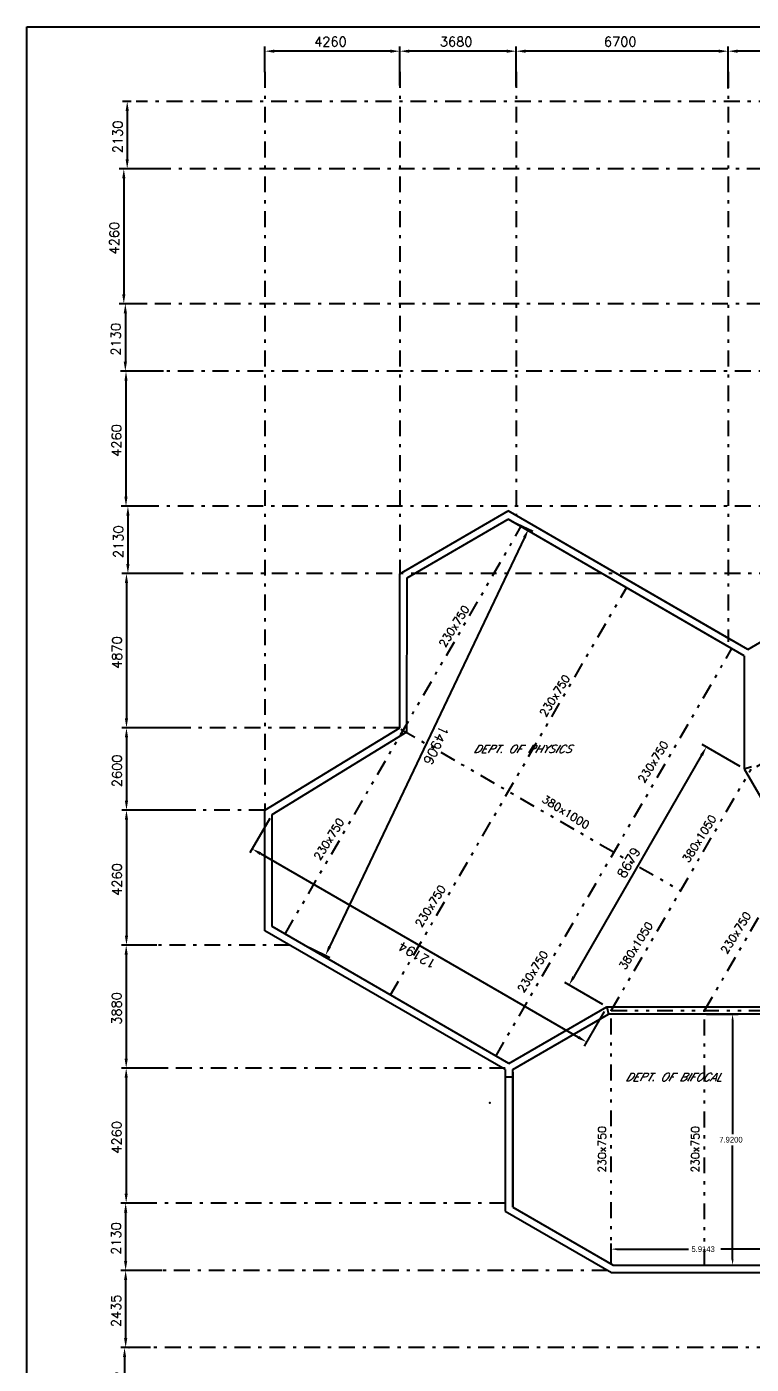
# Model space of a CAD drawing. Extents: x 8365 to 8547, y -347 to -272.
# Drawn here: x 8364.71 to 8387.59, y -314.46 to -272.23 of the extents above; entities that cross this region are included whole.
import ezdxf

# ---------------------------------------------------------------- set-up
doc = ezdxf.new("R2010")
doc.units = 0
doc.linetypes.add('DASHDOT', pattern=[1, 0.5, -0.25, 0, -0.25])
doc.linetypes.add('DIVIDE', pattern=[1.25, 0.5, -0.25, 0, -0.25, 0, -0.25])
doc.layers.get('0').update_dxf_attribs({"linetype": 'CONTINUOUS'})
doc.layers.get('DEFPOINTS').update_dxf_attribs({"linetype": 'CONTINUOUS'})
doc.layers.add('1', color=7, linetype='CONTINUOUS')
doc.styles.add('ROMANS', font='ROMANS')
doc.dimstyles.get("Standard").update_dxf_attribs({"dimtxt": 2.5, "dimasz": 2.5, "dimexe": 1.25, "dimexo": 0.625, "dimtad": 1, "dimcen": 2.5, "dimazin": 3, "dimtfac": 1, "dimtmove": 0, "dimatfit": 3})

# ---------------------------------------------------------------- blocks, each defined once
blk = doc.blocks.new('*D0')
at = {"layer": '1', "color": 0, "linetype": 'CONTINUOUS'}
for p, q in [((8372.229, -273.661), (8372.229, -272.854)), ((8376.189, -273.004), (8372.529, -273.004)), ((8376.489, -273.508), (8376.489, -272.854))]:
    blk.add_line(p, q, dxfattribs=at)
for points in [[(8372.529, -272.954), (8372.529, -273.054), (8372.229, -273.004)], [(8376.189, -272.954), (8376.189, -273.054), (8376.489, -273.004)]]:
    blk.add_solid(points, dxfattribs=at)
at = {"layer": 'DEFPOINTS', "color": 0, "linetype": 'CONTINUOUS'}
for p in [(8372.229, -273.004), (8372.229, -273.811), (8376.489, -273.658)]:
    blk.add_point(p, dxfattribs=at)
at = {"layer": '1', "color": 7, "linetype": 'CONTINUOUS', "style": 'ROMANS'}
blk.add_text('4260', height=0.3, dxfattribs=at).set_placement((8373.788, -272.854))
blk = doc.blocks.new('*D1')
at = {"layer": '1', "color": 0, "linetype": 'CONTINUOUS'}
for p, q in [((8376.489, -274.087), (8376.489, -272.854)), ((8379.869, -273.004), (8376.789, -273.004)), ((8380.169, -273.508), (8380.169, -272.854))]:
    blk.add_line(p, q, dxfattribs=at)
for points in [[(8376.789, -272.954), (8376.789, -273.054), (8376.489, -273.004)], [(8379.869, -272.954), (8379.869, -273.054), (8380.169, -273.004)]]:
    blk.add_solid(points, dxfattribs=at)
at = {"layer": 'DEFPOINTS', "color": 0, "linetype": 'CONTINUOUS'}
for p in [(8376.489, -273.004), (8380.169, -273.658), (8376.489, -274.237)]:
    blk.add_point(p, dxfattribs=at)
at = {"layer": '1', "color": 7, "linetype": 'CONTINUOUS', "style": 'ROMANS'}
blk.add_text('3680', height=0.3, dxfattribs=at).set_placement((8377.758, -272.854))
blk = doc.blocks.new('*D2')
at = {"layer": '1', "color": 0, "linetype": 'CONTINUOUS'}
for p, q in [((8380.169, -274.119), (8380.169, -272.854)), ((8386.569, -273.004), (8380.469, -273.004)), ((8386.869, -273.508), (8386.869, -272.854))]:
    blk.add_line(p, q, dxfattribs=at)
for points in [[(8380.469, -272.954), (8380.469, -273.054), (8380.169, -273.004)], [(8386.569, -272.954), (8386.569, -273.054), (8386.869, -273.004)]]:
    blk.add_solid(points, dxfattribs=at)
at = {"layer": 'DEFPOINTS', "color": 0, "linetype": 'CONTINUOUS'}
for p in [(8380.169, -273.004), (8386.869, -273.658), (8380.169, -274.269)]:
    blk.add_point(p, dxfattribs=at)
at = {"layer": '1', "color": 7, "linetype": 'CONTINUOUS', "style": 'ROMANS'}
blk.add_text('6700', height=0.3, dxfattribs=at).set_placement((8382.941, -272.854))
blk = doc.blocks.new('*D3')
at = {"layer": '1', "color": 0, "linetype": 'CONTINUOUS'}
for p, q in [((8386.869, -274.185), (8386.869, -272.854)), ((8390.249, -273.004), (8387.169, -273.004)), ((8390.549, -273.508), (8390.549, -272.854))]:
    blk.add_line(p, q, dxfattribs=at)
for points in [[(8387.169, -272.954), (8387.169, -273.054), (8386.869, -273.004)], [(8390.249, -272.954), (8390.249, -273.054), (8390.549, -273.004)]]:
    blk.add_solid(points, dxfattribs=at)
at = {"layer": 'DEFPOINTS', "color": 0, "linetype": 'CONTINUOUS'}
for p in [(8386.869, -273.004), (8390.549, -273.658), (8386.869, -274.335)]:
    blk.add_point(p, dxfattribs=at)
at = {"layer": '1', "color": 7, "linetype": 'CONTINUOUS', "style": 'ROMANS'}
blk.add_text('3680', height=0.3, dxfattribs=at).set_placement((8388.138, -272.854))
blk = doc.blocks.new('*D27')
at = {"layer": '1', "color": 0, "linetype": 'CONTINUOUS'}
for p, q in [((8367.935, -313.933), (8367.949, -313.933)), ((8367.799, -314.233), (8367.799, -316.068)), ((8368.742, -316.368), (8367.649, -316.368))]:
    blk.add_line(p, q, dxfattribs=at)
for points in [[(8367.749, -314.233), (8367.849, -314.233), (8367.799, -313.933)], [(8367.749, -316.068), (8367.849, -316.068), (8367.799, -316.368)]]:
    blk.add_solid(points, dxfattribs=at)
at = {"layer": 'DEFPOINTS', "color": 0, "linetype": 'CONTINUOUS'}
for p in [(8367.785, -313.933), (8367.799, -316.368), (8368.892, -316.368)]:
    blk.add_point(p, dxfattribs=at)
at = {"layer": '1', "color": 7, "linetype": 'CONTINUOUS', "style": 'ROMANS'}
blk.add_text('2435', height=0.3, rotation=90, dxfattribs=at).set_placement((8367.649, -315.722))
blk = doc.blocks.new('*D28')
at = {"layer": '1', "color": 0, "linetype": 'CONTINUOUS'}
for p, q in [((8368.01, -311.498), (8367.683, -311.498)), ((8367.833, -311.798), (8367.833, -313.633)), ((8368.623, -313.933), (8367.683, -313.933))]:
    blk.add_line(p, q, dxfattribs=at)
for points in [[(8367.783, -311.798), (8367.883, -311.798), (8367.833, -311.498)], [(8367.783, -313.633), (8367.883, -313.633), (8367.833, -313.933)]]:
    blk.add_solid(points, dxfattribs=at)
at = {"layer": 'DEFPOINTS', "color": 0, "linetype": 'CONTINUOUS'}
for p in [(8368.16, -311.498), (8367.833, -313.933), (8368.773, -313.933)]:
    blk.add_point(p, dxfattribs=at)
at = {"layer": '1', "color": 7, "linetype": 'CONTINUOUS', "style": 'ROMANS'}
blk.add_text('2435', height=0.3, rotation=90, dxfattribs=at).set_placement((8367.683, -313.287))
blk = doc.blocks.new('*D29')
at = {"layer": '1', "color": 0, "linetype": 'CONTINUOUS'}
for p, q in [((8368.01, -309.368), (8367.683, -309.368)), ((8367.833, -309.668), (8367.833, -311.198)), ((8368.973, -311.498), (8367.683, -311.498))]:
    blk.add_line(p, q, dxfattribs=at)
for points in [[(8367.783, -309.668), (8367.883, -309.668), (8367.833, -309.368)], [(8367.783, -311.198), (8367.883, -311.198), (8367.833, -311.498)]]:
    blk.add_solid(points, dxfattribs=at)
at = {"layer": 'DEFPOINTS', "color": 0, "linetype": 'CONTINUOUS'}
for p in [(8368.16, -309.368), (8367.833, -311.498), (8369.123, -311.498)]:
    blk.add_point(p, dxfattribs=at)
at = {"layer": '1', "color": 7, "linetype": 'CONTINUOUS', "style": 'ROMANS'}
blk.add_text('2130', height=0.3, rotation=90, dxfattribs=at).set_placement((8367.683, -311.004))
blk = doc.blocks.new('*D30')
at = {"layer": '1', "color": 0, "linetype": 'CONTINUOUS'}
for p, q in [((8368.01, -305.108), (8367.7, -305.108)), ((8367.85, -305.408), (8367.85, -309.068)), ((8368.713, -309.368), (8367.7, -309.368))]:
    blk.add_line(p, q, dxfattribs=at)
for points in [[(8367.8, -305.408), (8367.9, -305.408), (8367.85, -305.108)], [(8367.8, -309.068), (8367.9, -309.068), (8367.85, -309.368)]]:
    blk.add_solid(points, dxfattribs=at)
at = {"layer": 'DEFPOINTS', "color": 0, "linetype": 'CONTINUOUS'}
for p in [(8368.16, -305.108), (8367.85, -309.368), (8368.863, -309.368)]:
    blk.add_point(p, dxfattribs=at)
at = {"layer": '1', "color": 7, "linetype": 'CONTINUOUS', "style": 'ROMANS'}
blk.add_text('4260', height=0.3, rotation=90, dxfattribs=at).set_placement((8367.7, -307.809))
blk = doc.blocks.new('*D31')
at = {"layer": '1', "color": 0, "linetype": 'CONTINUOUS'}
for p, q in [((8368.01, -301.228), (8367.7, -301.228)), ((8367.85, -301.528), (8367.85, -304.808)), ((8369.069, -305.108), (8367.7, -305.108))]:
    blk.add_line(p, q, dxfattribs=at)
for points in [[(8367.8, -301.528), (8367.9, -301.528), (8367.85, -301.228)], [(8367.8, -304.808), (8367.9, -304.808), (8367.85, -305.108)]]:
    blk.add_solid(points, dxfattribs=at)
at = {"layer": 'DEFPOINTS', "color": 0, "linetype": 'CONTINUOUS'}
for p in [(8368.16, -301.228), (8367.85, -305.108), (8369.219, -305.108)]:
    blk.add_point(p, dxfattribs=at)
at = {"layer": '1', "color": 7, "linetype": 'CONTINUOUS', "style": 'ROMANS'}
blk.add_text('3880', height=0.3, rotation=90, dxfattribs=at).set_placement((8367.7, -303.739))
blk = doc.blocks.new('*D32')
at = {"layer": '1', "color": 0, "linetype": 'CONTINUOUS'}
for p, q in [((8370.045, -296.968), (8367.709, -296.968)), ((8367.859, -297.268), (8367.859, -300.928)), ((8368.814, -301.228), (8367.709, -301.228))]:
    blk.add_line(p, q, dxfattribs=at)
for points in [[(8367.809, -297.268), (8367.909, -297.268), (8367.859, -296.968)], [(8367.809, -300.928), (8367.909, -300.928), (8367.859, -301.228)]]:
    blk.add_solid(points, dxfattribs=at)
at = {"layer": 'DEFPOINTS', "color": 0, "linetype": 'CONTINUOUS'}
for p in [(8370.195, -296.968), (8367.859, -301.228), (8368.964, -301.228)]:
    blk.add_point(p, dxfattribs=at)
at = {"layer": '1', "color": 7, "linetype": 'CONTINUOUS', "style": 'ROMANS'}
blk.add_text('4260', height=0.3, rotation=90, dxfattribs=at).set_placement((8367.709, -299.669))
blk = doc.blocks.new('*D33')
at = {"layer": '1', "color": 0, "linetype": 'CONTINUOUS'}
for p, q in [((8368.01, -294.368), (8367.709, -294.368)), ((8367.859, -294.668), (8367.859, -296.668)), ((8369.439, -296.968), (8367.709, -296.968))]:
    blk.add_line(p, q, dxfattribs=at)
for points in [[(8367.809, -294.668), (8367.909, -294.668), (8367.859, -294.368)], [(8367.809, -296.668), (8367.909, -296.668), (8367.859, -296.968)]]:
    blk.add_solid(points, dxfattribs=at)
at = {"layer": 'DEFPOINTS', "color": 0, "linetype": 'CONTINUOUS'}
for p in [(8368.16, -294.368), (8367.859, -296.968), (8369.589, -296.968)]:
    blk.add_point(p, dxfattribs=at)
at = {"layer": '1', "color": 7, "linetype": 'CONTINUOUS', "style": 'ROMANS'}
blk.add_text('2600', height=0.3, rotation=90, dxfattribs=at).set_placement((8367.709, -296.239))
blk = doc.blocks.new('*D34')
at = {"layer": '1', "color": 0, "linetype": 'CONTINUOUS'}
for p, q in [((8368.01, -289.498), (8367.709, -289.498)), ((8367.859, -289.798), (8367.859, -294.068)), ((8369.752, -294.368), (8367.709, -294.368))]:
    blk.add_line(p, q, dxfattribs=at)
for points in [[(8367.809, -289.798), (8367.909, -289.798), (8367.859, -289.498)], [(8367.809, -294.068), (8367.909, -294.068), (8367.859, -294.368)]]:
    blk.add_solid(points, dxfattribs=at)
at = {"layer": 'DEFPOINTS', "color": 0, "linetype": 'CONTINUOUS'}
for p in [(8368.16, -289.498), (8367.859, -294.368), (8369.902, -294.368)]:
    blk.add_point(p, dxfattribs=at)
at = {"layer": '1', "color": 7, "linetype": 'CONTINUOUS', "style": 'ROMANS'}
blk.add_text('4870', height=0.3, rotation=90, dxfattribs=at).set_placement((8367.709, -292.504))
blk = doc.blocks.new('*D35')
at = {"layer": '1', "color": 0, "linetype": 'CONTINUOUS'}
for p, q in [((8368.01, -287.368), (8367.754, -287.368)), ((8367.904, -287.668), (8367.904, -289.198)), ((8369.35, -289.498), (8367.754, -289.498))]:
    blk.add_line(p, q, dxfattribs=at)
for points in [[(8367.854, -287.668), (8367.954, -287.668), (8367.904, -287.368)], [(8367.854, -289.198), (8367.954, -289.198), (8367.904, -289.498)]]:
    blk.add_solid(points, dxfattribs=at)
at = {"layer": 'DEFPOINTS', "color": 0, "linetype": 'CONTINUOUS'}
for p in [(8368.16, -287.368), (8367.904, -289.498), (8369.5, -289.498)]:
    blk.add_point(p, dxfattribs=at)
at = {"layer": '1', "color": 7, "linetype": 'CONTINUOUS', "style": 'ROMANS'}
blk.add_text('2130', height=0.3, rotation=90, dxfattribs=at).set_placement((8367.754, -289.004))
blk = doc.blocks.new('*D36')
at = {"layer": '1', "color": 0, "linetype": 'CONTINUOUS'}
for p, q in [((8368.01, -283.108), (8367.694, -283.108)), ((8367.844, -283.408), (8367.844, -287.068)), ((8368.555, -287.368), (8367.694, -287.368))]:
    blk.add_line(p, q, dxfattribs=at)
for points in [[(8367.794, -283.408), (8367.894, -283.408), (8367.844, -283.108)], [(8367.794, -287.068), (8367.894, -287.068), (8367.844, -287.368)]]:
    blk.add_solid(points, dxfattribs=at)
at = {"layer": 'DEFPOINTS', "color": 0, "linetype": 'CONTINUOUS'}
for p in [(8368.16, -283.108), (8367.844, -287.368), (8368.705, -287.368)]:
    blk.add_point(p, dxfattribs=at)
at = {"layer": '1', "color": 7, "linetype": 'CONTINUOUS', "style": 'ROMANS'}
blk.add_text('4260', height=0.3, rotation=90, dxfattribs=at).set_placement((8367.694, -285.809))
blk = doc.blocks.new('*D37')
at = {"layer": '1', "color": 0, "linetype": 'CONTINUOUS'}
for p, q in [((8368.01, -280.978), (8367.673, -280.978)), ((8367.823, -281.278), (8367.823, -282.808)), ((8369.033, -283.108), (8367.673, -283.108))]:
    blk.add_line(p, q, dxfattribs=at)
for points in [[(8367.773, -281.278), (8367.873, -281.278), (8367.823, -280.978)], [(8367.773, -282.808), (8367.873, -282.808), (8367.823, -283.108)]]:
    blk.add_solid(points, dxfattribs=at)
at = {"layer": 'DEFPOINTS', "color": 0, "linetype": 'CONTINUOUS'}
for p in [(8368.16, -280.978), (8367.823, -283.108), (8369.183, -283.108)]:
    blk.add_point(p, dxfattribs=at)
at = {"layer": '1', "color": 7, "linetype": 'CONTINUOUS', "style": 'ROMANS'}
blk.add_text('2130', height=0.3, rotation=90, dxfattribs=at).set_placement((8367.673, -282.614))
blk = doc.blocks.new('*D38')
at = {"layer": '1', "color": 0, "linetype": 'CONTINUOUS'}
for p, q in [((8368.01, -276.718), (8367.625, -276.718)), ((8367.775, -277.018), (8367.775, -280.678)), ((8368.437, -280.978), (8367.625, -280.978))]:
    blk.add_line(p, q, dxfattribs=at)
for points in [[(8367.725, -277.018), (8367.825, -277.018), (8367.775, -276.718)], [(8367.725, -280.678), (8367.825, -280.678), (8367.775, -280.978)]]:
    blk.add_solid(points, dxfattribs=at)
at = {"layer": 'DEFPOINTS', "color": 0, "linetype": 'CONTINUOUS'}
for p in [(8368.16, -276.718), (8367.775, -280.978), (8368.587, -280.978)]:
    blk.add_point(p, dxfattribs=at)
at = {"layer": '1', "color": 7, "linetype": 'CONTINUOUS', "style": 'ROMANS'}
blk.add_text('4260', height=0.3, rotation=90, dxfattribs=at).set_placement((8367.625, -279.419))
blk = doc.blocks.new('*D39')
at = {"layer": '1', "color": 0, "linetype": 'CONTINUOUS'}
for p, q in [((8368.01, -274.588), (8367.732, -274.588)), ((8367.882, -274.888), (8367.882, -276.418)), ((8369.14, -276.718), (8367.732, -276.718))]:
    blk.add_line(p, q, dxfattribs=at)
for points in [[(8367.832, -274.888), (8367.932, -274.888), (8367.882, -274.588)], [(8367.832, -276.418), (8367.932, -276.418), (8367.882, -276.718)]]:
    blk.add_solid(points, dxfattribs=at)
at = {"layer": 'DEFPOINTS', "color": 0, "linetype": 'CONTINUOUS'}
for p in [(8368.16, -274.588), (8367.882, -276.718), (8369.29, -276.718)]:
    blk.add_point(p, dxfattribs=at)
at = {"layer": '1', "color": 7, "linetype": 'CONTINUOUS', "style": 'ROMANS'}
blk.add_text('2130', height=0.3, rotation=90, dxfattribs=at).set_placement((8367.732, -276.224))
blk = doc.blocks.new('*D45')
at = {"layer": '1', "color": 0, "linetype": 'CONTINUOUS'}
for p, q in [((8380.047, -287.847), (8380.694, -288.156)), ((8380.429, -288.362), (8374.275, -301.277)), ((8373.635, -301.304), (8374.281, -301.612))]:
    blk.add_line(p, q, dxfattribs=at)
for points in [[(8380.474, -288.383), (8380.384, -288.34), (8380.558, -288.091)], [(8374.32, -301.298), (8374.23, -301.255), (8374.146, -301.548)]]:
    blk.add_solid(points, dxfattribs=at)
at = {"layer": 'DEFPOINTS', "color": 0, "linetype": 'CONTINUOUS'}
for p in [(8379.912, -287.783), (8373.499, -301.24), (8374.146, -301.548)]:
    blk.add_point(p, dxfattribs=at)
at = {"layer": '1', "color": 7, "linetype": 'CONTINUOUS', "style": 'ROMANS'}
blk.add_text('14906', height=0.3, rotation=244.5213, dxfattribs=at).set_placement((8377.779, -294.271))
blk = doc.blocks.new('*D48')
at = {"layer": '1', "color": 0, "linetype": 'CONTINUOUS'}
for p, q in [((8372.384, -297.227), (8371.755, -298.317)), ((8372.09, -298.337), (8382.131, -304.134)), ((8382.945, -303.324), (8382.316, -304.414))]:
    blk.add_line(p, q, dxfattribs=at)
for points in [[(8372.065, -298.38), (8372.115, -298.293), (8371.83, -298.187)], [(8382.106, -304.177), (8382.156, -304.091), (8382.391, -304.284)]]:
    blk.add_solid(points, dxfattribs=at)
at = {"layer": 'DEFPOINTS', "color": 0, "linetype": 'CONTINUOUS'}
for p in [(8372.459, -297.097), (8383.02, -303.194), (8382.391, -304.284)]:
    blk.add_point(p, dxfattribs=at)
at = {"layer": '1', "color": 7, "linetype": 'CONTINUOUS', "style": 'ROMANS'}
blk.add_text('12194', height=0.3, rotation=150, dxfattribs=at).set_placement((8377.679, -301.737))
blk = doc.blocks.new('*D50')
at = {"layer": '1', "color": 0, "linetype": 'CONTINUOUS'}
for p, q in [((8387.241, -295.583), (8386.048, -294.894)), ((8386.027, -295.229), (8381.988, -302.226)), ((8382.901, -303.099), (8381.708, -302.41))]:
    blk.add_line(p, q, dxfattribs=at)
for points in [[(8385.984, -295.204), (8386.071, -295.254), (8386.177, -294.969)], [(8381.945, -302.201), (8382.031, -302.251), (8381.838, -302.485)]]:
    blk.add_solid(points, dxfattribs=at)
at = {"layer": 'DEFPOINTS', "color": 0, "linetype": 'CONTINUOUS'}
for p in [(8387.371, -295.658), (8381.838, -302.485), (8383.031, -303.174)]:
    blk.add_point(p, dxfattribs=at)
at = {"layer": '1', "color": 7, "linetype": 'CONTINUOUS', "style": 'ROMANS'}
blk.add_text('8679', height=0.3, rotation=60, dxfattribs=at).set_placement((8383.596, -299.141))
blk = doc.blocks.new('*D84')
at = {"color": 0, "linetype": 'CONTINUOUS'}
for p, q in [((8383.169, -311.152), (8383.169, -310.644)), ((8389.084, -311.152), (8389.084, -310.644)), ((8383.349, -310.824), (8385.616, -310.824)), ((8388.904, -310.824), (8386.636, -310.824))]:
    blk.add_line(p, q, dxfattribs=at)
for points in [[(8383.349, -310.794), (8383.349, -310.854), (8383.169, -310.824)], [(8388.904, -310.794), (8388.904, -310.854), (8389.084, -310.824)]]:
    blk.add_solid(points, dxfattribs=at)
at = {"layer": 'DEFPOINTS', "color": 0, "linetype": 'CONTINUOUS'}
for p in [(8383.169, -310.824), (8383.169, -311.214), (8389.084, -311.214)]:
    blk.add_point(p, dxfattribs=at)
at = {"color": 0, "linetype": 'CONTINUOUS'}
blk.add_text('5.9143', height=0.18, dxfattribs=at).set_placement((8385.706, -310.914))
blk = doc.blocks.new('*D85')
at = {"color": 0, "linetype": 'CONTINUOUS'}
for p, q in [((8386.183, -303.409), (8387.184, -303.409)), ((8387.004, -303.589), (8387.004, -307.189)), ((8387.004, -311.149), (8387.004, -307.549)), ((8386.183, -311.329), (8387.184, -311.329))]:
    blk.add_line(p, q, dxfattribs=at)
for points in [[(8386.974, -303.589), (8387.034, -303.589), (8387.004, -303.409)], [(8386.974, -311.149), (8387.034, -311.149), (8387.004, -311.329)]]:
    blk.add_solid(points, dxfattribs=at)
at = {"layer": 'DEFPOINTS', "color": 0, "linetype": 'CONTINUOUS'}
for p in [(8386.12, -303.409), (8386.12, -311.329), (8387.004, -311.329)]:
    blk.add_point(p, dxfattribs=at)
at = {"color": 0, "linetype": 'CONTINUOUS'}
blk.add_text('7.9200', height=0.18, dxfattribs=at).set_placement((8386.584, -307.459))

msp = doc.modelspace()

# ---------------------------------------------------------------- linework, layer by layer
at = {"linetype": 'CONTINUOUS'}
msp.add_line((8387.371, -295.658), (8387.601, -295.587), dxfattribs=at)
at = {"layer": '1', "color": 7, "linetype": 'DASHDOT'}
for p, q in [((8372.229, -273.658), (8372.229, -296.968)), ((8376.489, -273.658), (8376.489, -289.501)), ((8380.169, -273.658), (8380.169, -287.666)), ((8386.869, -273.658), (8386.869, -291.654)), ((8404.828, -274.588), (8368.16, -274.588)), ((8401.159, -276.718), (8368.16, -276.718)), ((8401.159, -280.978), (8368.16, -280.978)), ((8397.479, -283.108), (8368.16, -283.108)), ((8397.48, -287.368), (8368.16, -287.368)), ((8390.549, -289.498), (8368.16, -289.498)), ((8376.489, -294.368), (8368.16, -294.368)), ((8372.229, -296.968), (8368.16, -296.968)), ((8373.019, -301.228), (8368.16, -301.228)), ((8379.823, -305.108), (8368.16, -305.108)), ((8379.823, -309.368), (8368.16, -309.368)), ((8383.06, -311.498), (8368.16, -311.498)), ((8448.772, -313.933), (8367.785, -313.933))]:
    msp.add_line(p, q, dxfattribs=at)
at = {"layer": '1', "color": 1, "linetype": 'CONTINUOUS'}
for p, q in [((8376.492, -289.5), (8379.911, -287.517)), ((8386.974, -291.595), (8379.911, -287.517)), ((8387.483, -291.889), (8379.911, -287.517)), ((8376.722, -289.632), (8379.912, -287.783)), ((8386.624, -291.658), (8379.912, -287.783)), ((8387.371, -292.089), (8379.912, -287.783)), ((8376.489, -294.368), (8376.492, -289.5)), ((8376.719, -294.497), (8376.722, -289.632)), ((8387.483, -291.889), (8391.355, -289.653)), ((8387.371, -292.089), (8387.371, -295.658)), ((8372.229, -296.968), (8376.489, -294.368)), ((8372.459, -297.097), (8376.719, -294.497)), ((8387.371, -295.658), (8390.495, -301.07)), ((8372.229, -300.772), (8372.229, -296.968)), ((8372.459, -300.639), (8372.459, -297.097)), ((8379.941, -304.959), (8372.459, -300.639)), ((8379.823, -305.156), (8372.229, -300.772)), ((8379.941, -304.959), (8383.031, -303.174)), ((8383.031, -303.174), (8389.28, -303.174)), ((8380.058, -305.156), (8383.084, -303.409)), ((8389.227, -303.409), (8383.084, -303.409)), ((8379.823, -305.156), (8379.823, -309.628)), ((8380.058, -309.499), (8380.058, -305.156)), ((8380.058, -305.239), (8380.058, -309.499)), ((8380.058, -305.394), (8379.823, -305.394)), ((8380.058, -309.499), (8383.228, -311.329)), ((8379.823, -309.629), (8383.175, -311.564)), ((8383.175, -311.564), (8389.136, -311.564)), ((8383.228, -311.329), (8389.084, -311.329))]:
    msp.add_line(p, q, dxfattribs=at)
at = {"layer": '1', "color": 5, "linetype": 'DIVIDE'}
for p, q in [((8372.878, -300.861), (8380.33, -288.004)), ((8376.2, -302.799), (8383.652, -289.943)), ((8394.473, -291.717), (8387.543, -295.718)), ((8379.533, -304.718), (8386.985, -291.861)), ((8376.53, -294.41), (8385.363, -299.51)), ((8383.169, -303.294), (8387.588, -295.671)), ((8386.12, -303.292), (8389.034, -298.265)), ((8383.031, -303.174), (8383.084, -303.409)), ((8383.169, -311.295), (8383.169, -303.294)), ((8383.17, -303.292), (8389.07, -303.292)), ((8386.12, -311.329), (8386.12, -303.292))]:
    msp.add_line(p, q, dxfattribs=at)
at = {"layer": '1', "color": 7, "linetype": 'CONTINUOUS'}
msp.add_lwpolyline([(8364.709, -272.232), (8451.582, -272.232), (8451.582, -346.584), (8364.709, -346.584)], close=True, dxfattribs=at)
at = {"layer": '1', "color": 6, "linetype": 'CONTINUOUS'}
msp.add_point((8379.339, -306.204), dxfattribs=at)

# ---------------------------------------------------------------- texts
at = {"layer": '1', "color": 6, "linetype": 'CONTINUOUS', "style": 'ROMANS'}
for rotation, p in [(58, (8377.925, -291.851)), (58, (8381.105, -294.041)), (58, (8384.213, -296.129)), (58, (8373.972, -298.569)), (58, (8377.178, -300.684)), (58, (8386.825, -301.527)), (58, (8380.409, -302.749)), (90, (8383.005, -308.409)), (90, (8385.949, -308.409))]:
    msp.add_text('230x750', height=0.25, rotation=rotation, dxfattribs=at).set_placement(p)
at = {"layer": '1', "color": 7, "linetype": 'CONTINUOUS', "style": 'ROMANS', "oblique": 30}
for s, p in [('DEPT. OF PHYSICS', (8378.811, -295.158)), ('DEPT. OF BIFOCAL', (8383.61, -305.516))]:
    msp.add_text(s, height=0.25, dxfattribs=at).set_placement(p)
at = {"layer": '1', "color": 3, "linetype": 'CONTINUOUS', "style": 'ROMANS'}
for s, rotation, p in [('380x1000', 328, (8380.955, -296.682)), ('380x1050', 58, (8385.616, -298.647)), ('380x1050', 58, (8383.611, -302.024))]:
    msp.add_text(s, height=0.25, rotation=rotation, dxfattribs=at).set_placement(p)

# ---------------------------------------------------------------- dimensions: what is measured, and where the dimension line sits
at = {"linetype": 'CONTINUOUS'}
dim = msp.add_linear_dim(base=(8387.004, -311.329), p1=(8386.12, -303.409), p2=(8386.12, -311.329), angle=90, dimstyle='Standard', dxfattribs=at)
dim.commit()
dim.dimension.update_dxf_attribs({"geometry": '*D85', "text_midpoint": (8387.004, -307.369)})
dim = msp.add_linear_dim(base=(8383.1692, -310.8237), p1=(8389.0835, -311.2141), p2=(8383.1692, -311.2141), dimstyle='Standard', dxfattribs=at)
dim.commit()
dim.dimension.update_dxf_attribs({"geometry": '*D84', "text_midpoint": (8386.1264, -310.8237)})
at = {"layer": '1', "color": 7, "linetype": 'CONTINUOUS'}
for base, p1, p2, picture, middle in [((8372.229, -273.004), (8376.489, -273.658), (8372.229, -273.811), '*D0', (8374.359, -273.004)), ((8376.489, -273.004), (8380.169, -273.658), (8376.489, -274.237), '*D1', (8378.329, -273.004)), ((8380.169, -273.004), (8386.869, -273.658), (8380.169, -274.269), '*D2', (8383.519, -273.004)), ((8386.869, -273.004), (8390.549, -273.658), (8386.869, -274.335), '*D3', (8388.709, -273.004))]:
    dim = msp.add_linear_dim(base=base, p1=p1, p2=p2, dimstyle='Standard', dxfattribs=at)
    dim.commit()
    dim.dimension.update_dxf_attribs({"geometry": picture, "text_midpoint": middle, "dimtype": 160})
for base, p1, p2, angle, picture, middle, dimtype in [((8367.882, -276.718), (8368.16, -274.588), (8369.29, -276.718), 270, '*D39', (8367.882, -275.653), 160), ((8367.775, -280.978), (8368.16, -276.718), (8368.587, -280.978), 270, '*D38', (8367.775, -278.848), 160), ((8367.823, -283.108), (8368.16, -280.978), (8369.183, -283.108), 270, '*D37', (8367.823, -282.043), 160), ((8367.844, -287.368), (8368.16, -283.108), (8368.705, -287.368), 270, '*D36', (8367.844, -285.238), 160), ((8367.904, -289.498), (8368.16, -287.368), (8369.5, -289.498), 270, '*D35', (8367.904, -288.433), 160), ((8374.146, -301.548), (8379.912, -287.783), (8373.499, -301.24), 244.5213, '*D45', (8377.328, -294.871), 161), ((8367.859, -294.368), (8368.16, -289.498), (8369.902, -294.368), 270, '*D34', (8367.859, -291.933), 160), ((8367.859, -296.968), (8368.16, -294.368), (8369.589, -296.968), 270, '*D33', (8367.859, -295.668), 160), ((8381.838, -302.485), (8387.371, -295.658), (8383.031, -303.174), 240, '*D50', (8384.008, -298.727), 161), ((8367.859, -301.228), (8370.195, -296.968), (8368.964, -301.228), 270, '*D32', (8367.859, -299.098), 160), ((8382.391, -304.284), (8372.459, -297.097), (8383.02, -303.194), 330, '*D48', (8377.11, -301.235), 161), ((8367.85, -305.108), (8368.16, -301.228), (8369.219, -305.108), 270, '*D31', (8367.85, -303.168), 160), ((8367.85, -309.368), (8368.16, -305.108), (8368.863, -309.368), 270, '*D30', (8367.85, -307.238), 160), ((8367.833, -311.498), (8368.16, -309.368), (8369.123, -311.498), 270, '*D29', (8367.833, -310.433), 160), ((8367.832939787, -313.932801588), (8368.160233721, -311.497801588), (8368.772630658, -313.932801588), 270, '*D28', (8367.832939787, -312.7153), 160), ((8367.799229787, -316.367801588), (8367.784864528, -313.932801588), (8368.891694546, -316.367801588), 270, '*D27', (8367.799229787, -315.1503), 160)]:
    dim = msp.add_linear_dim(base=base, p1=p1, p2=p2, angle=angle, dimstyle='Standard', dxfattribs=at)
    dim.commit()
    dim.dimension.update_dxf_attribs({"geometry": picture, "text_midpoint": middle, "dimtype": dimtype})

doc.saveas('drawing.dxf')
